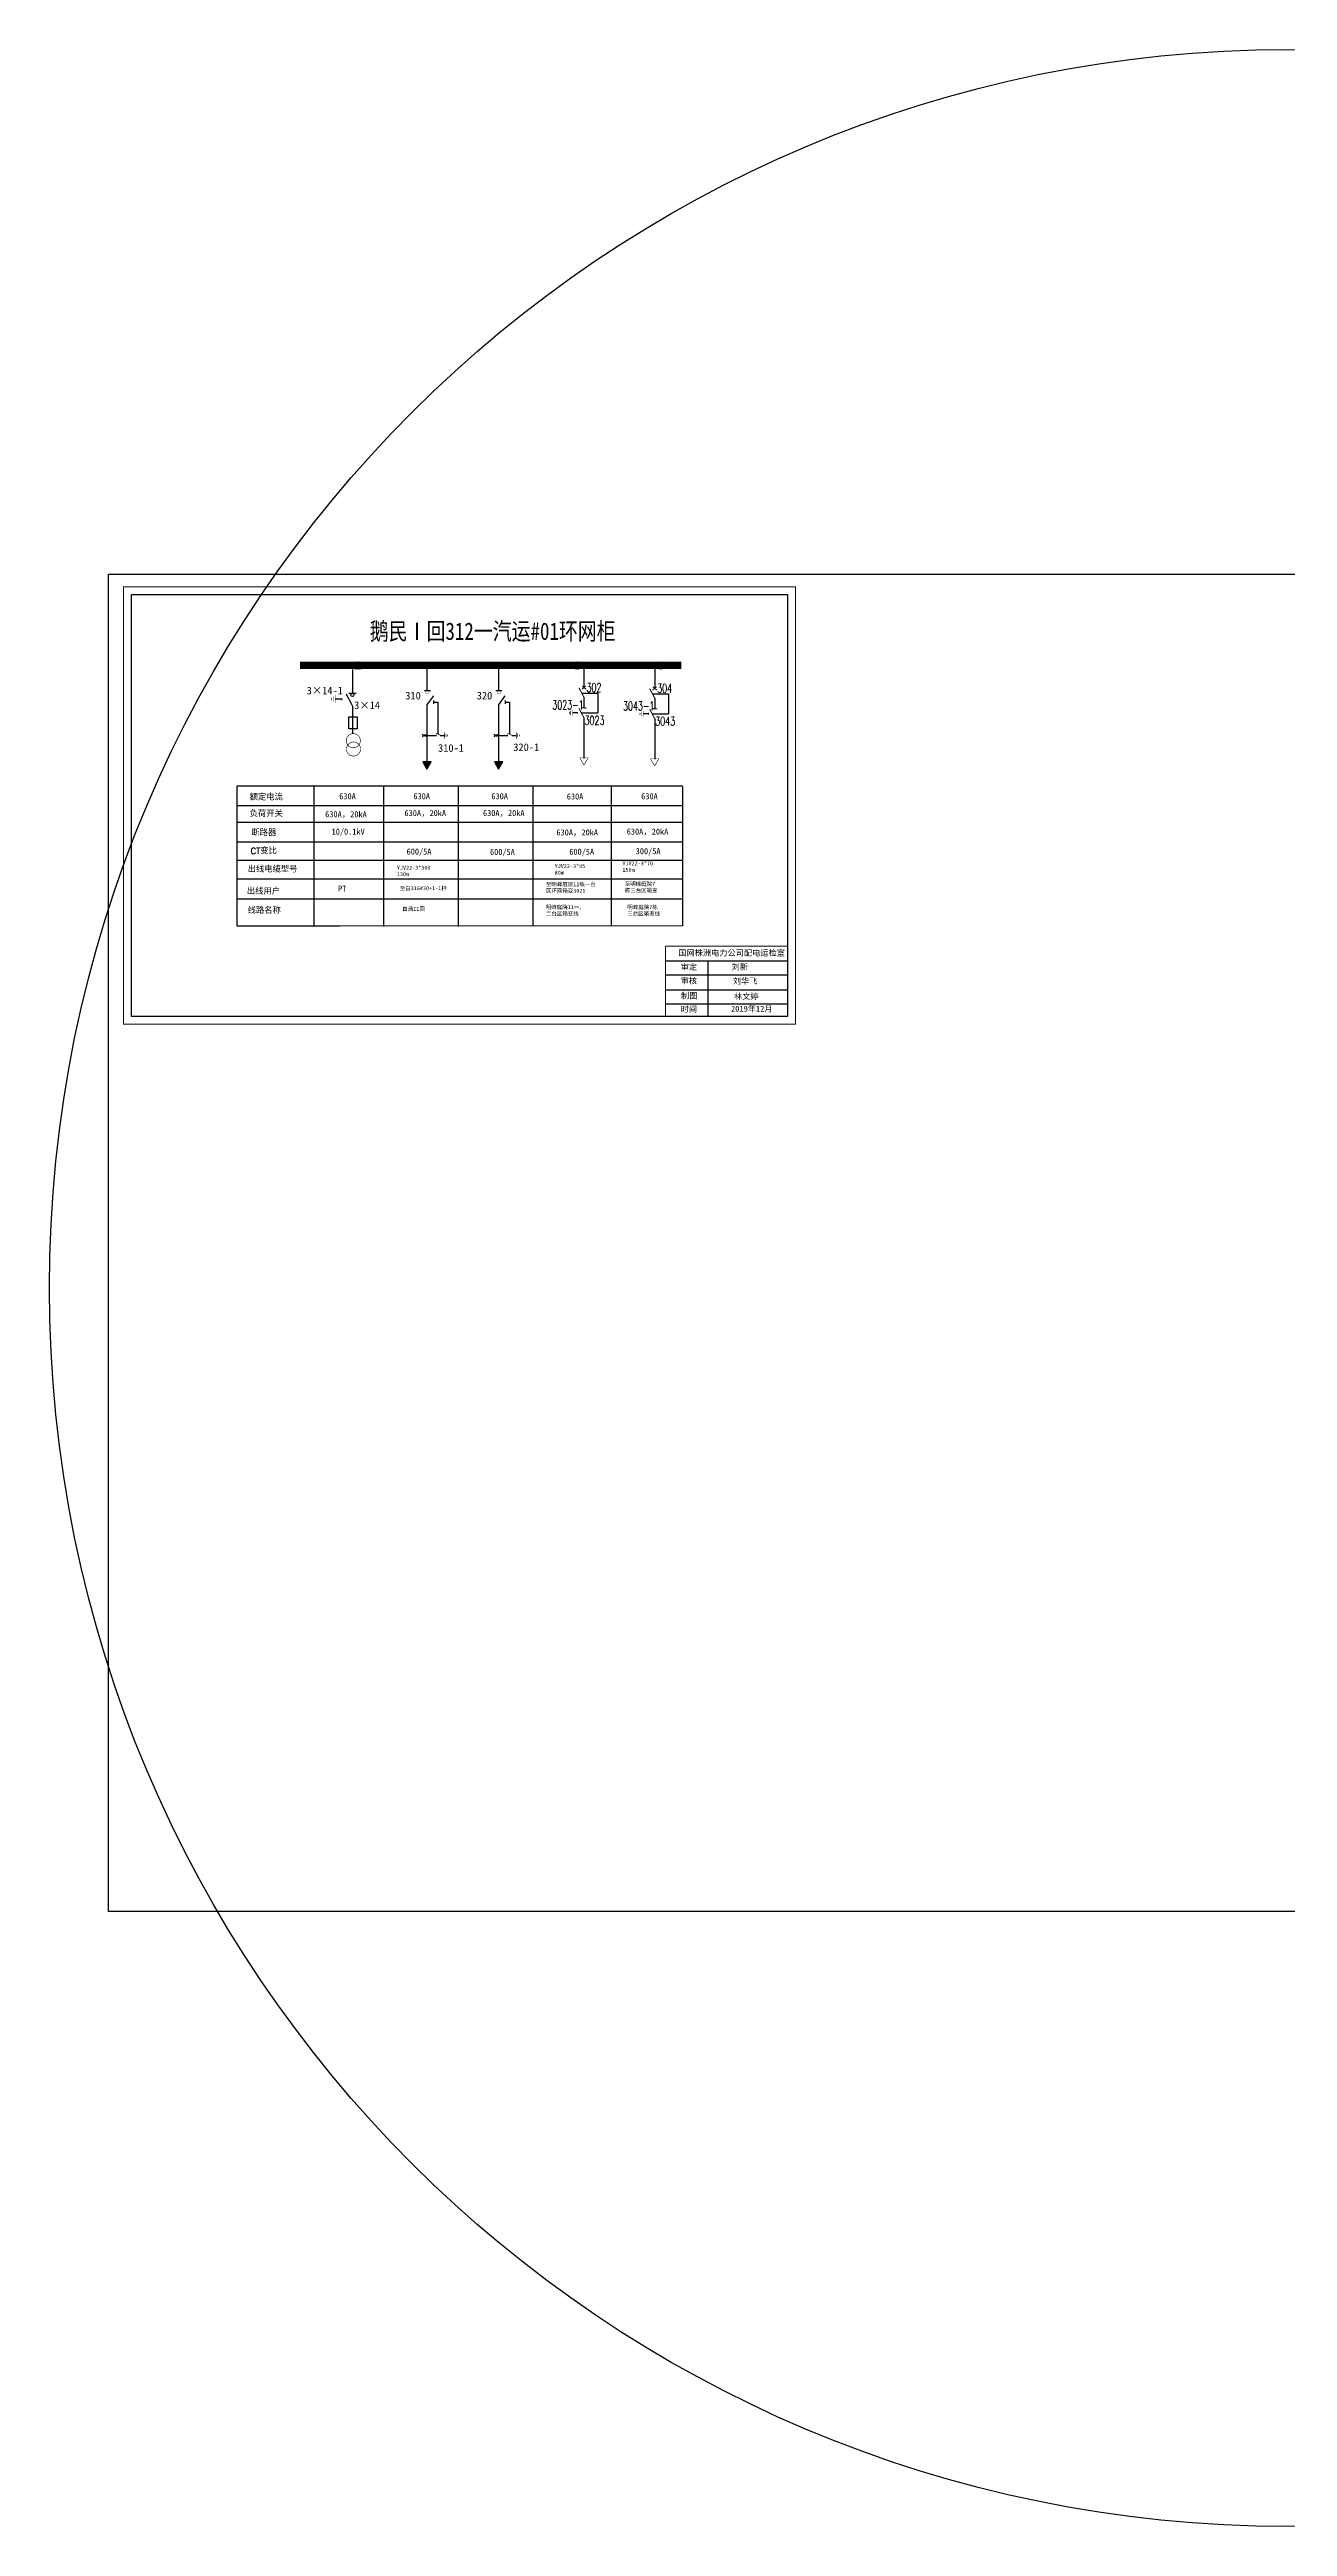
# Model space of a CAD drawing. Extents: x -38 to 1230, y -769 to 499.
# Drawn here: x -38 to 596, y -769 to 499 of the extents above; entities that cross this region are included whole.
import ezdxf

# ---------------------------------------------------------------- set-up
doc = ezdxf.new("R2010")
doc.units = 0
doc.header["$LTSCALE"] = 0.774411
doc.layers.get('0').update_dxf_attribs({"linetype": 'CONTINUOUS'})
doc.layers.add('1', color=7, linetype='CONTINUOUS')
doc.layers.add('2', color=7, linetype='CONTINUOUS')
doc.styles.add('ANNOTEXT', font='')
doc.styles.add('HZ', font='complex', dxfattribs={"width": 0.75, "bigfont": 'hztxt'})
doc.styles.add('ST', font='', dxfattribs={"width": 0.8})
doc.styles.get("Standard").update_dxf_attribs({"font": '', "height": 2.5})
doc.styles.add('字体', font='', dxfattribs={"height": 2.5})
doc.styles.add('宋体', font='txt.shx', dxfattribs={"width": 0.85, "height": 2.8, "bigfont": 'gbcbig.shx'})
doc.styles.get('ANNOTEXT').set_extended_font_data('SimSun')
doc.styles.get('ST').set_extended_font_data('SimSun')
doc.styles.get('Standard').set_extended_font_data('SimSun')
doc.styles.get('字体').set_extended_font_data('SimSun')

# ---------------------------------------------------------------- blocks, each defined once
blk = doc.blocks.new('JD')
for points in [[(-2, 0.2), (-2, -0.2), (2, 0.2), (2, -0.2)], [(1, -1.2), (1, -0.8), (-1, -1.2), (-1, -0.8)], [(-0.5, -1.8), (-0.5, -2.2), (0.5, -1.8), (0.5, -2.2)]]:
    blk.add_trace(points)

msp = doc.modelspace()

# ---------------------------------------------------------------- hatches: boundary and pattern name
for points in [[(155.2, 130.5), (157.4, 134.2), (153.1, 134.2)], [(191.9, 130.5), (194, 134.2), (189.8, 134.2)]]:
    msp.add_hatch(color=7).paths.add_polyline_path(points)

# ---------------------------------------------------------------- linework, layer by layer
for p, q in [((117, 181.5), (117, 169)), ((235.6, 182.1), (235.6, 172.1)), ((271.8, 181.7), (271.8, 171.7)), ((111.7, 166.3), (108.2, 166.3)), ((153.9, 170.7), (157, 170.7)), ((158.6, 165.6), (158.6, 164)), ((158.6, 164.8), (160.7, 164.8)), ((160.7, 164.8), (160.7, 148.5)), ((190.5, 170.7), (193.6, 170.7)), ((195.3, 165.6), (195.3, 164)), ((195.3, 164.8), (197.4, 164.8)), ((197.4, 164.8), (197.4, 148.5)), ((234.5, 169.4), (242.7, 169.4)), ((235.6, 167.3), (235.6, 161.8)), ((242.7, 169.4), (242.7, 159.3)), ((270.7, 169), (278.9, 169)), ((271.8, 166.9), (271.8, 161.4)), ((278.9, 169), (278.9, 158.9)), ((232.5, 159.3), (229.7, 159.3)), ((234.3, 159.3), (242.7, 159.3)), ((235.6, 156.8), (235.6, 136)), ((268.7, 158.9), (265.9, 158.9)), ((270.5, 158.9), (278.9, 158.9)), ((271.8, 156.4), (271.8, 135.6)), ((155.2, 147.8), (160, 147.8)), ((162, 147.8), (164.2, 147.8)), ((191.9, 147.8), (196.6, 147.8)), ((198.7, 147.8), (200.9, 147.8))]:
    msp.add_line(p, q)
at = {"color": 7}
for p, q in [((155.3, 171.1), (155.3, 181.7)), ((192, 171.1), (192, 181.7))]:
    msp.add_line(p, q, dxfattribs=at)
at = {"color": 0}
for p, q in [((117, 163), (117, 148.6)), ((155.1, 163.2), (155.1, 133.6)), ((191.8, 163.2), (191.8, 133.6)), ((97.2, 121.9), (97.2, 50.1)), ((132.9, 121.5), (132.9, 50)), ((58.1, 112), (86.6, 112)), ((58.1, 103.4), (86.5, 103.4)), ((86.3, 103.4), (110.4, 103.4)), ((86.4, 112), (110.5, 112)), ((105.8, 112), (286, 112)), ((110, 103.4), (286, 103.4)), ((58.1, 84), (86.2, 84)), ((86.1, 84), (110.2, 84)), ((109.8, 84), (286, 84))]:
    msp.add_line(p, q, dxfattribs=at)
at = {"linetype": 'Continuous'}
for p, q in [((277.3, 32.4), (339.7, 32.4)), ((299, 32.3), (299, 4)), ((277.3, 25.3), (339.7, 25.3)), ((277.3, 17.5), (339.7, 17.5)), ((277.3, 10.4), (339.7, 10.4))]:
    msp.add_line(p, q, dxfattribs=at)
at = {"color": 7, "linetype": 'Continuous'}
msp.add_lwpolyline([(-7.8, 230.3), (1072.7, 230.3), (1072.7, -454.2), (-7.8, -454.2)], close=True, dxfattribs=at)
at = {"linetype": 'Continuous', "const_width": 0.5}
msp.add_lwpolyline([(-0.1, 223.9), (343.9, 223.9), (343.9, 0), (-0.1, 0)], close=True, dxfattribs=at)
at = {"linetype": 'Continuous'}
msp.add_lwpolyline([(4, 219.9), (339.8, 219.9), (339.8, 4), (4, 4)], close=True, dxfattribs=at)
for points, const_width in [([(90.2, 183.6), (285.5, 183.6)], 3.8), ([(106.2, 167.1), (106.2, 165.7)], 0.282), ([(107.2, 167.9), (107.2, 164.9)], 0.282), ([(108.2, 168.4), (108.2, 164.4)], 0.282), ([(111.7, 167), (111.7, 165.6)], 0.282), ([(117, 163), (113.8, 169.1)], 0.646), ([(119, 169.3), (115.2, 169.3)], 0.646), ([(153.9, 170.7), (157, 170.7)], 0.264), ([(190.5, 170.7), (193.6, 170.7)], 0.264), ([(235.6, 167.3), (233, 172.2)], 0.518), ([(236.6, 173.1), (234.5, 171.4)], 0.518), ([(234.6, 173.1), (236.7, 171.4)], 0.518), ([(271.8, 166.9), (269.2, 171.8)], 0.518), ([(272.8, 172.7), (270.7, 171)], 0.518), ([(270.8, 172.7), (272.9, 171)], 0.518), ([(228.1, 159.9), (228.1, 158.7)], 0.226), ([(228.8, 160.5), (228.8, 158.1)], 0.226), ([(229.7, 160.9), (229.7, 157.7)], 0.226), ([(232.5, 159.8), (232.5, 158.7)], 0.226), ([(235.6, 156.8), (233, 161.7)], 0.518), ([(236.9, 161.8), (234.3, 161.9)], 0.518), ([(264.3, 159.5), (264.3, 158.3)], 0.226), ([(265, 160.1), (265, 157.7)], 0.226), ([(265.9, 160.5), (265.9, 157.3)], 0.226), ([(268.7, 159.4), (268.7, 158.3)], 0.226), ([(271.8, 156.4), (269.2, 161.3)], 0.518), ([(273.1, 161.4), (270.5, 161.4)], 0.518), ([(159.9, 148.9), (162.2, 147.8)], 0.346), ([(160, 148.3), (160, 147.3)], 0.346), ([(196.5, 148.9), (198.8, 147.8)], 0.346), ([(196.6, 148.3), (196.6, 147.3)], 0.346)]:
    msp.add_lwpolyline(points, dxfattribs=dict(const_width=const_width))
for points, const_width in [([(154.6, 169.9, 1), (156.3, 169.9, 1)], 0.132), ([(191.2, 169.9, 1), (192.9, 169.9, 1)], 0.132), ([(121.1, 145.1, -1), (113.9, 145.1, -1)], 0.302), ([(121.2, 140.8, -1), (114, 140.8, -1)], 0.302)]:
    msp.add_lwpolyline(points, format="xyb", close=True, dxfattribs=dict(const_width=const_width))
at = {"color": 0, "linetype": 'Continuous'}
msp.add_lwpolyline([(115.2, 157.3), (119.5, 157.3), (119.5, 151.1), (115.2, 151.1)], close=True, dxfattribs=at)
for points in [[(152.7, 148.4, -0.877934), (152.7, 147)], [(189.4, 148.4, -0.877934), (189.4, 147)]]:
    msp.add_lwpolyline(points, format="xyb")
for points in [[(154.1, 147.8), (153.3, 147.8)], [(154.1, 148.3), (154.1, 147.2)], [(154.4, 148.3), (154.4, 147.2)], [(155.2, 147.8), (154.4, 147.8)], [(190.7, 147.8), (190, 147.8)], [(190.7, 148.3), (190.7, 147.2)], [(191.1, 148.3), (191.1, 147.2)], [(191.9, 147.8), (191.1, 147.8)]]:
    msp.add_lwpolyline(points)
at = {"color": 7}
for points in [[(155.2, 130.5), (157.4, 134.2), (153.1, 134.2)], [(191.9, 130.5), (194, 134.2), (189.8, 134.2)]]:
    msp.add_lwpolyline(points, close=True, dxfattribs=at)
at = {"color": 0, "const_width": 0.291}
for points in [[(233.5, 136.3), (235.6, 132.6), (237.7, 136.3)], [(269.7, 135.8), (271.8, 132.2), (273.9, 135.8)]]:
    msp.add_lwpolyline(points, close=True, dxfattribs=at)
at = {"linetype": 'Continuous', "const_width": 0.5}
for points in [[(277.3, 39.9), (277.3, 4.1)], [(277.3, 39.9), (339.7, 39.9)]]:
    msp.add_lwpolyline(points, dxfattribs=at)
at = {"color": 1, "linetype": 'Continuous'}
msp.add_circle((595.8, -135), 633.9, dxfattribs=at)
for centre, radius in [((119.1, 183.6), 1.89), ((120.3, 183.6), 1.89), ((120.8, 183.6), 1.89), ((232, 183.6), 1.89), ((232.2, 183.6), 1.89), ((274.9, 183.6), 1.89), ((117, 168.5), 0.843)]:
    msp.add_circle(centre, radius)
at = {"layer": '1'}
for points in [[(152.7, 148.4, -0.877934), (152.7, 147)], [(189.4, 148.4, -0.877934), (189.4, 147)]]:
    msp.add_lwpolyline(points, format="xyb", dxfattribs=at)
at = {"layer": '2'}
for p, q in [((155.1, 163.2), (158.7, 168)), ((191.8, 163.2), (195.3, 168)), ((58.1, 121.9), (86.5, 121.9)), ((58.1, 50.1), (58.1, 121.9)), ((86.3, 121.9), (110.4, 121.9)), ((110, 121.9), (286, 121.9)), ((171.2, 121.8), (171.2, 50)), ((209.4, 121.6), (209.4, 50.5)), ((249.5, 121.6), (249.5, 50.3)), ((286, 121.6), (286, 50.3)), ((58.1, 93.4), (105.4, 93.4)), ((85.7, 93.4), (109.8, 93.4)), ((109.4, 93.4), (286, 93.4)), ((58.1, 74.4), (286, 74.4)), ((86.5, 64), (58.1, 64)), ((110.4, 64), (86.3, 64)), ((286, 64), (110, 64)), ((86.5, 50.1), (58.1, 50.1)), ((110.4, 50.1), (86.3, 50.1)), ((286, 50.3), (110, 50.1))]:
    msp.add_line(p, q, dxfattribs=at)

# ---------------------------------------------------------------- block references
at = {"xscale": 0.8066733019781971, "yscale": 0.8066733019781971, "zscale": 0.806673302120649, "rotation": 90}
for p in [(164.2, 147.8), (200.9, 147.8)]:
    msp.add_blockref('JD', p, dxfattribs=at)

# ---------------------------------------------------------------- texts
at = {"color": 0}
for s, height, p in [('3×14-1', 3.9, (93.6, 168.8)), ('3×14', 3.9, (117.9, 161.3)), ('310', 3.9, (144.1, 166.2)), ('320', 3.9, (180.7, 166.2)), ('310-1', 3.9, (160.9, 139.4)), ('320-1', 3.9, (199.4, 139.8)), ('630A', 3.11, (110.3, 115.1)), ('630A', 3.11, (148.3, 115.1)), ('630A', 3.11, (188.2, 115.1)), ('630A', 3.11, (226.8, 115)), ('630A', 3.11, (264.9, 115.1)), ('630A，20kA', 3.11, (103.1, 105.9)), ('630A，20kA', 3.11, (143.7, 106.5)), ('630A，20kA', 3.11, (183.9, 106.5)), ('10/0.1kV', 3.11, (106.4, 97)), ('600/5A', 3.11, (144.8, 86.8)), ('600/5A', 3.11, (187.5, 86.6)), ('630A，20kA', 3.11, (221.5, 96.6)), ('600/5A', 3.11, (228.1, 86.7)), ('630A，20kA', 3.11, (257.5, 97)), ('300/5A', 3.11, (262.1, 87)), ('PT', 3.11, (109.7, 67.8))]:
    msp.add_text(s, height=height, dxfattribs=at).set_placement(p)
at = {"style": '宋体', "width": 0.65}
for s, p in [('3023-1', (219.4, 161.1)), ('302', (236.9, 170)), ('3043-1', (255.6, 160.6)), ('304', (273.1, 169.6)), ('3023', (235.9, 153.2)), ('3043', (272.1, 152.8))]:
    msp.add_text(s, height=4.56, dxfattribs=at).set_placement(p)
at = {"color": 0, "style": 'HZ'}
for s, p in [('额定电流', (64.4, 114.6)), ('负荷开关', (64.4, 106.1)), ('CT变比', (64.9, 87.1)), ('断路器', (65.3, 96.4)), ('出线电缆型号', (63.4, 77.7)), ('出线用户', (63, 66.4)), ('线路名称', (63.4, 56.6))]:
    msp.add_text(s, height=3.15, dxfattribs=at).set_placement(p)
at = {"color": 0, "char_height": 2, "attachment_point": 1, "style": 'ANNOTEXT'}
for s, insert, width in [('YJV22-3*300\\P130m', (139.8, 81.1), 25.66), ('YJV22-3*95\\P80m', (220.6, 81.9), 25.66), ('YJV22-3*70\\P150m', (255.3, 83.3), 25.66), ('至白316#30+1-1杆', (141.3, 70.6), 25.66), ('至明峰庭院11栋一台区环网箱变3021', (216.1, 72.6), 25.66), ('至明峰庭院7栋三台区箱变', (256.5, 72.8), 17.238), ('白清II回', (142.6, 60), 25.66), ('明峰庭院11一、二台区箱变线', (216.1, 60.9), 19.988), ('明峰庭院7栋三台区箱变线', (257.8, 60.9), 17.238)]:
    msp.add_mtext(s, dxfattribs=dict(at, insert=insert, width=width))
at = {"linetype": 'Continuous', "char_height": 3, "attachment_point": 1, "style": '字体'}
for s, insert, width in [('国网株洲电力公司配电运检室', (283.9, 38), 82.018), ('审定', (285.1, 30.8), 23.462), ('{\\fSimSun|b0|i0|c134|p2;刘新}', (311.2, 30.8), 23.462), ('审核', (285.1, 23.7), 23.462), ('制图', (285.3, 16.1), 23.462), ('{\\fSimSun|b0|i0|c134|p2;刘华飞}', (311.8, 23.6), 33.054), ('林文婷', (312.4, 15.7), 23.462), ('时间', (285.1, 9.2), 23.462), ('2019年12月', (310.9, 9.4), 26.05)]:
    msp.add_mtext(s, dxfattribs=dict(at, insert=insert, width=width))
at = {"layer": '1', "style": 'ST', "width": 0.8}
msp.add_text('鹅民Ⅰ回312一汽运#01环网柜', height=8.883, dxfattribs=at).set_placement((125.9, 196.7))

doc.saveas('drawing.dxf')
